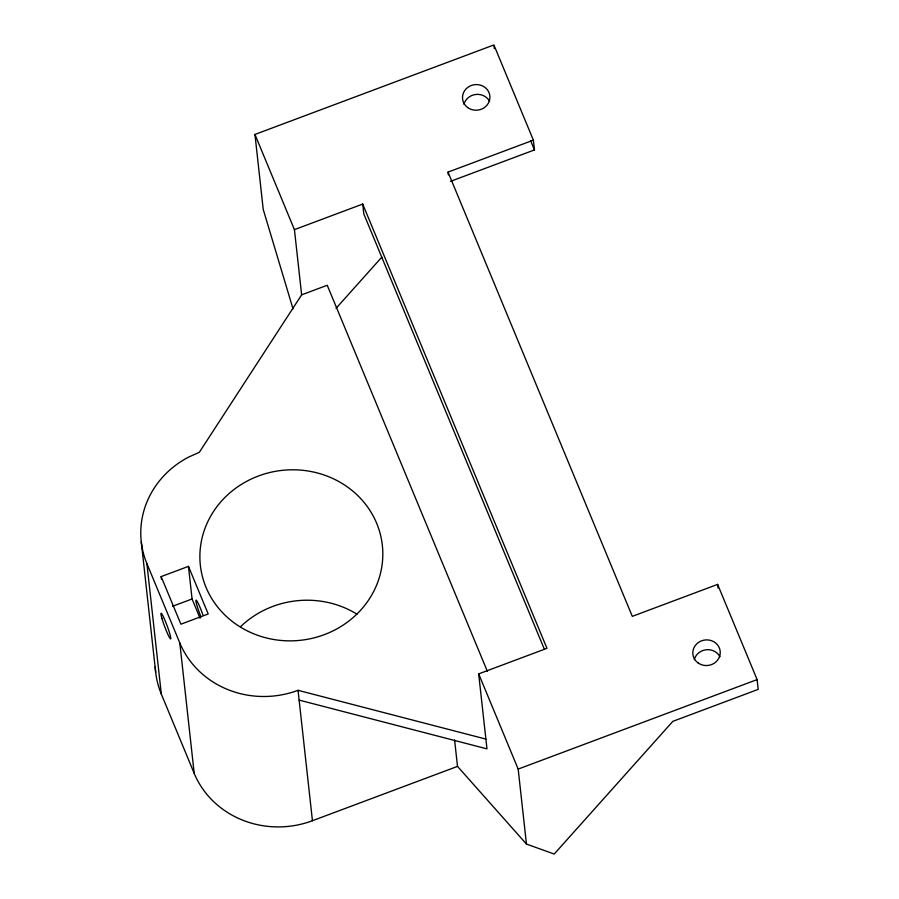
<?xml version="1.0" encoding="UTF-8"?>
<svg xmlns="http://www.w3.org/2000/svg" width="899" height="899" viewBox="0 0 899 899"><rect width="100%" height="100%" fill="white"/><g stroke="black" fill="none" stroke-linecap="round" stroke-linejoin="round"><path stroke-width="1.35" d="M487.314 671.227L327.236 285.264L301.637 294.85L199.331 452.309L188.475 457.164A91.529 85.45 -6.3 0 0 146.897 563.606L161.303 694.017L194.195 773.354A91.529 85.45 -6.3 0 0 312.436 820.72L457.512 766.386L526.454 844.071L554.211 854.05L672.857 721.335L758.194 689.376L757.115 679.599L717.627 584.395L632.3 616.354L448.039 172.114L533.377 140.143L493.899 44.95L254.956 134.445L263.227 209.433L293.007 308.818M336.069 308.312L381.85 257.114M301.637 294.85L294.434 229.638L362.702 204.073L546.963 648.325L478.684 673.89L486.966 748.878L299.12 700.085M450.433 181.384L534.456 149.931L533.377 140.143M161.157 576.596L188.464 566.37L208.208 613.961L180.901 624.187L161.157 576.596L161.46 579.316M172.563 606.274L192.071 598.97L188.464 566.37M526.454 844.071L518.172 769.083L757.115 679.599M146.897 563.606L179.8 642.931A91.529 85.45 -6.3 0 0 298.041 690.308L485.887 739.102M530.725 140.918L534.456 149.931M544.277 649.033L363.78 213.85L362.702 204.073M254.956 134.445L294.434 229.638M478.684 673.89L518.172 769.083M192.071 598.97L200.072 618.265M717.627 584.395L718.043 588.07M494.034 46.175L494.304 48.613M448.039 172.114L448.354 174.9M454.602 740.034L457.512 766.386M298.041 690.308L312.436 820.72M179.8 642.931L194.195 773.354M141.289 541.985L155.696 672.396M240.718 626.524A91.529 85.45 -6.3 0 1 357.027 614.208M463.974 104.284A13.732 12.822 -6.3 0 1 475.841 94.451A13.732 12.822 -6.3 0 1 489.618 101.373M694.286 659.596A13.732 12.822 -6.3 0 1 706.153 649.763A13.732 12.822 -6.3 0 1 719.93 656.686M161.303 694.017A91.529 85.45 -6.3 0 1 155.246 666.822M200.971 616.838A13.732 1.292 69.5 0 1 195.993 600.172A13.732 1.292 69.5 0 1 202.859 614.691M248.517 631.491A91.529 85.45 -6.3 0 0 382.76 550.952A91.529 85.45 -6.3 0 0 242.786 483.538A91.529 85.45 -6.3 0 0 248.517 631.491M467.592 107.498A13.732 12.822 -6.3 0 0 489.764 99.193A13.732 12.822 -6.3 0 0 471.278 85.495A13.732 12.822 -6.3 0 0 467.592 107.498M697.916 662.821A13.732 12.822 -6.3 0 0 720.088 654.517A13.732 12.822 -6.3 0 0 701.591 640.818A13.732 12.822 -6.3 0 0 697.916 662.821M161.865 618.231A13.732 1.292 69.5 0 0 170.417 638.841A13.732 1.292 69.5 0 0 165.326 621.198A13.732 1.292 69.5 0 0 161.865 618.231"/></g></svg>
